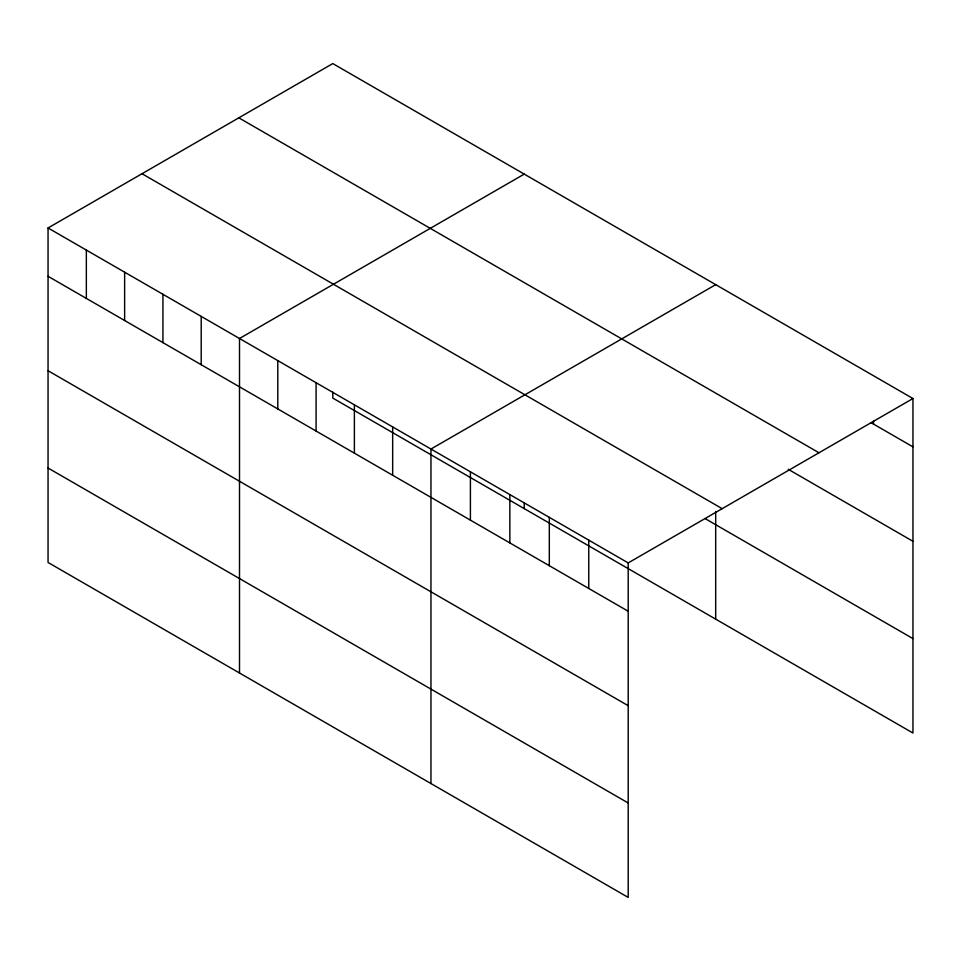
<?xml version="1.0" encoding="UTF-8"?>
<svg xmlns="http://www.w3.org/2000/svg" width="961" height="961" viewBox="0 0 961 961"><rect width="100%" height="100%" fill="white"/><g stroke="black" fill="none" stroke-linecap="round" stroke-linejoin="round"><path stroke-width="1.44" d="M48.05 227.973L628.206 562.918L628.206 897.418L48.05 562.473L48.05 227.973L332.794 63.582L912.95 398.527L912.95 733.027L332.794 398.082L332.794 392.172M524.238 174.109L239.505 338.5L239.505 673M715.693 284.648L430.96 449.039L430.96 783.539M628.206 562.918L912.95 398.527M870.954 422.612L912.95 446.853M238.821 117.831L818.988 452.775M788.236 469.292L912.95 541.295M142.012 173.725L722.179 508.669M705.482 518.808L912.95 638.597M48.05 276.3L628.206 611.244M48.05 370.73L628.206 705.686M48.05 468.031L628.206 802.988M873.501 421.146L873.501 424.077M715.693 511.444L715.693 619.148M588.757 540.142L588.757 588.468M549.308 517.366L549.308 565.693M524.238 502.711L524.238 508.609M509.859 494.591L509.859 542.917M470.409 471.815L470.409 520.141M392.665 426.936L392.665 475.263M354.381 404.821L354.381 453.148M316.085 382.718L316.085 431.045M277.789 360.615L277.789 408.942M201.209 316.397L201.209 364.724M162.926 294.294L162.926 342.621M124.63 272.179L124.63 320.506M86.346 250.076L86.346 298.403"/></g></svg>
